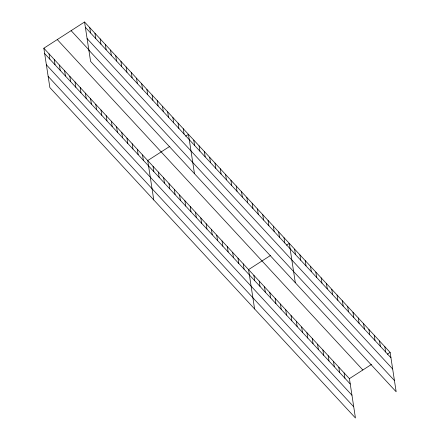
<?xml version="1.0" encoding="UTF-8"?>
<svg xmlns="http://www.w3.org/2000/svg" width="440" height="440" viewBox="0 0 440 440"><rect width="100%" height="100%" fill="white"/><g stroke="black" fill="none" stroke-linecap="round" stroke-linejoin="round"><path stroke-width="0.66" d="M43.84 48.224L349.415 378.637L355.443 418L49.869 87.588L43.84 48.224L84.557 22L390.132 352.413L396.16 391.776L90.585 61.364L84.557 22M169.829 146.339L147.736 160.567L153.764 199.925M185.658 136.142L188.458 134.343L194.48 173.701M270.666 255.376L248.578 269.605L254.601 308.963M286.495 245.179L289.295 243.375L295.317 282.739M349.415 378.637L371.509 364.414M387.338 354.216L390.132 352.413M85.377 27.341L390.951 357.759M87.093 38.572L392.667 368.984M71.121 30.657L89.304 50.314M88.864 50.138L394.438 380.55M57.277 39.573L362.852 369.985M44.66 53.57L350.235 383.983M46.376 64.796L351.951 395.208M48.147 76.362L353.722 406.775M384.83 346.676L385.644 352.017M379.522 340.934L380.336 346.28M374.215 335.198L375.029 340.538M368.907 329.461L369.721 334.802M363.6 323.719L364.414 329.065M358.292 317.983L359.106 323.323M352.985 312.241L353.799 317.587M347.677 306.504L348.491 311.845M342.37 300.762L343.184 306.108M337.062 295.026L337.876 300.372M331.755 289.289L332.569 294.63M344.108 372.9L344.927 378.241M326.447 283.547L327.261 288.893M338.805 367.164L339.62 372.504M321.139 277.811L321.959 283.151M333.498 361.422L334.312 366.768M315.832 272.069L316.652 277.415M328.191 355.685L329.005 361.026M310.525 266.332L311.344 271.673M322.883 349.943L323.697 355.289M305.217 260.596L306.036 265.936M317.576 344.207L318.389 349.547M299.909 254.854L300.729 260.2M312.268 338.465L313.082 343.811M294.602 249.117L295.422 254.458M306.961 332.728L307.775 338.074M301.653 326.992L302.467 332.332M283.987 237.639L284.807 242.979M296.346 321.25L297.159 326.596M278.68 231.902L279.499 237.243M291.038 315.513L291.852 320.854M273.372 226.16L274.192 231.506M285.731 309.771L286.545 315.117M268.065 220.424L268.884 225.764M280.423 304.034L281.237 309.375M262.757 214.681L263.577 220.028M275.115 298.298L275.93 303.639M257.45 208.945L258.269 214.286M269.808 292.556L270.628 297.902M252.142 203.203L252.962 208.549M264.501 286.82L265.32 292.16M246.835 197.466L247.654 202.813M259.193 281.078L260.013 286.423M241.527 191.73L242.347 197.071M253.886 275.341L254.705 280.682M236.22 185.988L237.039 191.334M230.912 180.252L231.732 185.592M243.271 263.863L244.09 269.209M225.605 174.51L226.424 179.856M237.963 258.126L238.782 263.466M220.297 168.773L221.117 174.119M232.656 252.384L233.475 257.73M214.99 163.037L215.809 168.377M227.348 246.648L228.168 251.988M209.682 157.295L210.502 162.641M222.041 240.906L222.86 246.252M204.375 151.558L205.194 156.899M216.733 235.169L217.553 240.515M199.067 145.816L199.887 151.162M211.426 229.433L212.245 234.773M193.76 140.079L194.579 145.42M206.118 223.691L206.938 229.037M200.811 217.954L201.63 223.295M183.26 128.722L184.08 134.068M195.503 212.212L196.323 217.558M178.063 123.107L178.882 128.447M190.196 206.476L191.015 211.822M172.871 117.491L173.69 122.832M184.888 200.739L185.708 206.08M167.673 111.87L168.493 117.216M179.581 194.997L180.4 200.343M162.481 106.255L163.301 111.601M174.273 189.261L175.093 194.601M157.284 100.639L158.103 105.98M168.965 183.519L169.785 188.865M152.091 95.024L152.911 100.364M163.658 177.782L164.478 183.123M146.894 89.403L147.714 94.749M158.351 172.046L159.17 177.386M141.702 83.787L142.522 89.133M153.043 166.304L153.863 171.649M136.505 78.172L137.324 83.512M131.312 72.55L132.132 77.897M142.544 154.946L143.363 160.292M126.115 66.935L126.934 72.281M137.346 149.331L138.166 154.677M120.923 61.32L121.743 66.66M132.154 143.715L132.974 149.055M115.726 55.704L116.545 61.044M126.957 138.1L127.776 143.44M110.534 50.083L111.353 55.429M121.764 132.479L122.584 137.825M105.336 44.468L106.156 49.813M116.567 126.863L117.387 132.209M100.144 38.852L100.964 44.193M111.375 121.248L112.195 126.588M94.947 33.236L95.766 38.577M106.178 115.632L106.997 120.972M89.755 27.616L90.574 32.962M100.986 110.011L101.805 115.357M95.788 104.396L96.608 109.736M90.596 98.78L91.416 104.121M85.399 93.159L86.218 98.505M80.207 87.543L81.026 92.889M75.009 81.928L75.829 87.269M69.817 76.312L70.637 81.653M64.62 70.692L65.439 76.038M59.428 65.076L60.247 70.422M54.23 59.461L55.05 64.801M49.038 53.84L49.858 59.186"/></g></svg>
